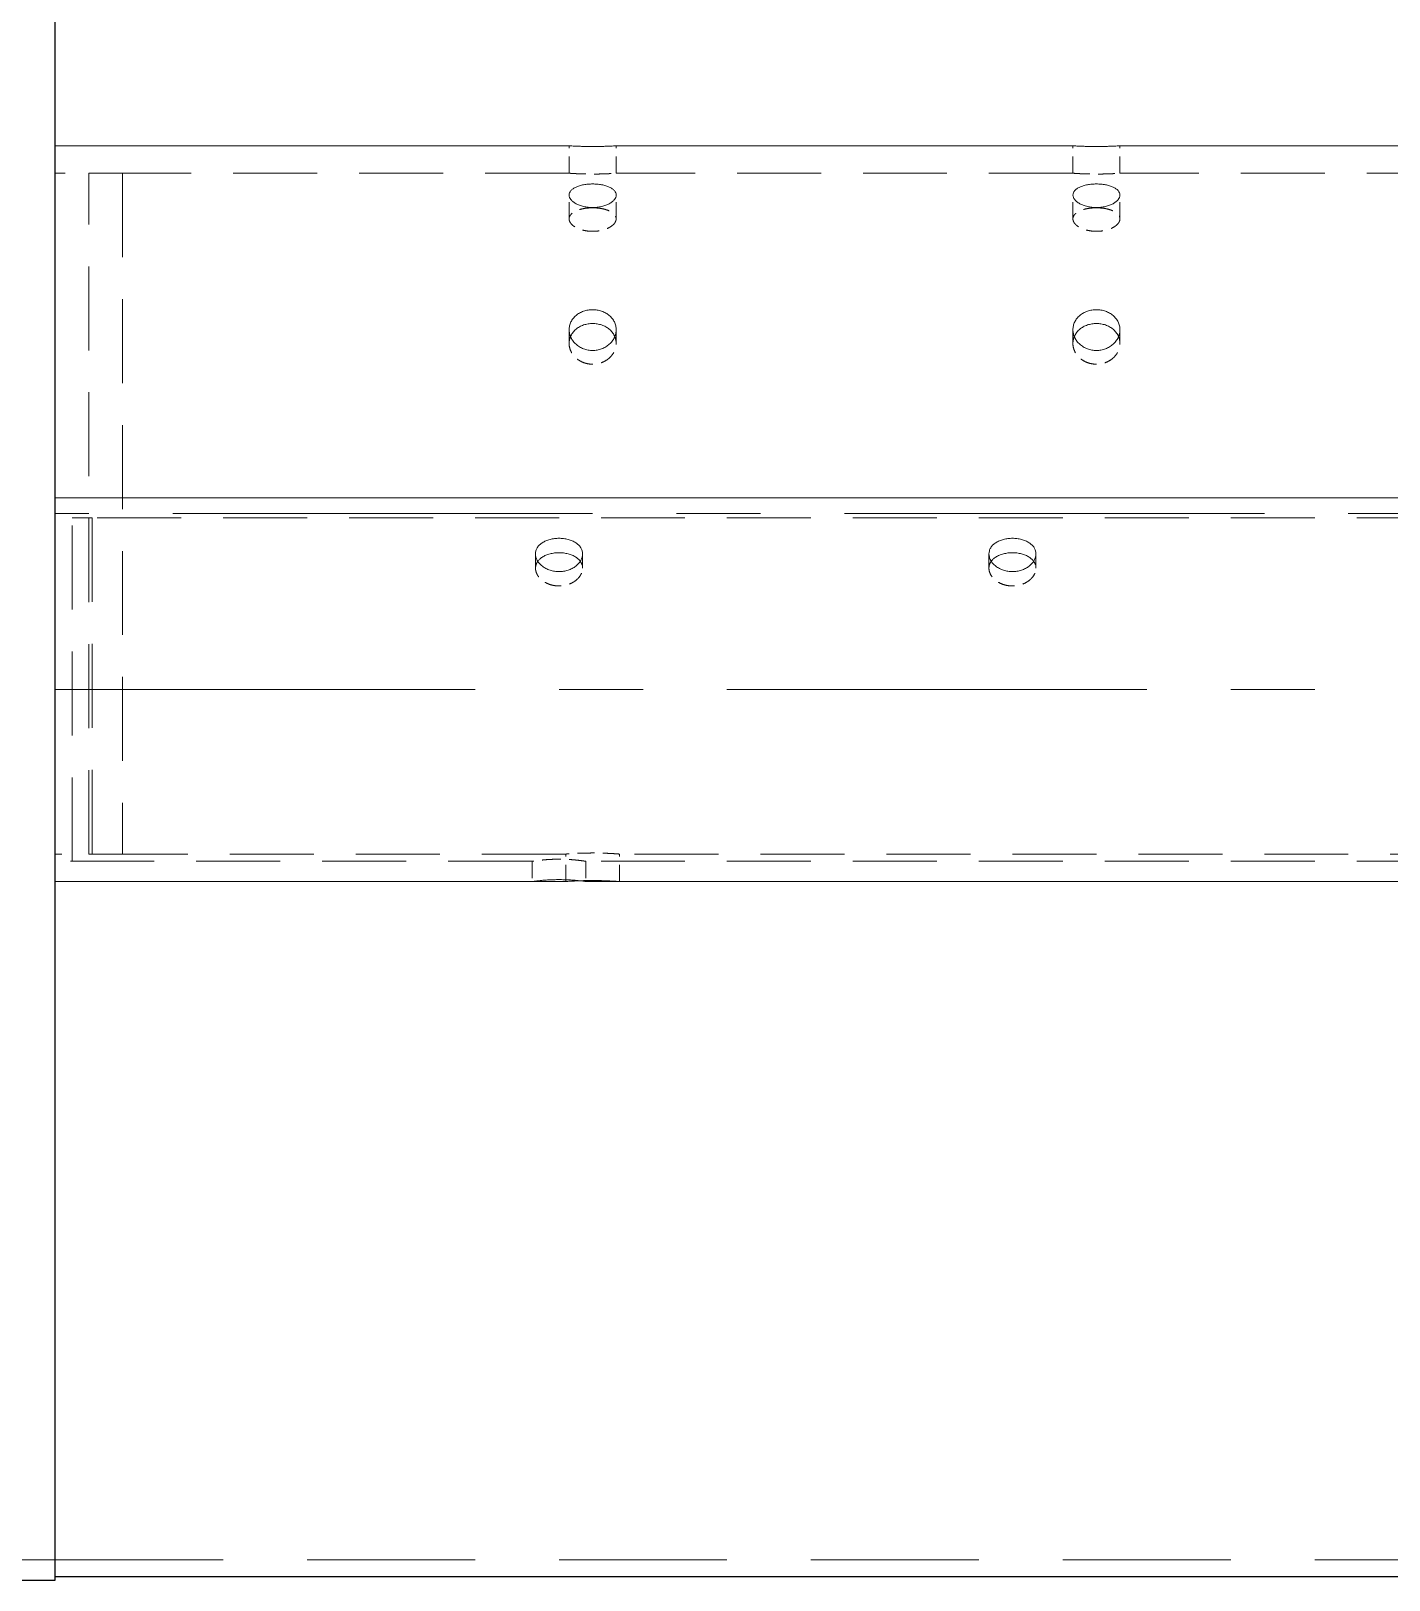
# Model space of a CAD drawing. Header units: millimetres. Extents: x -46397 to 283259, y -8690 to 23983.
# Drawn here: x 119274.4 to 119678.7, y 2977.6 to 3438.9 of the extents above; entities that cross this region are included whole.
import ezdxf

# ---------------------------------------------------------------- set-up
doc = ezdxf.new("R2010")
doc.units = ezdxf.units.MM
for name, pattern in [('CENTER', [2, 1.25, -0.25, 0.25, -0.25]), ('HIDDEN', [0.375, 0.25, -0.125]), ('HIDDENX2', [0.75, 0.5, -0.25])]:
    doc.linetypes.add(name, pattern=pattern)
for name, color, linetype, lineweight in [('CHUAN NET KHUAT', 4, 'HIDDEN', 0), ('DUONGCHINH', 7, 'Continuous', 25), ('DUONGTAM', 1, 'CENTER', 0), ('Standard', 7, 'Continuous', 0)]:
    doc.layers.add(name, color=color, linetype=linetype, lineweight=lineweight)
doc.layers.add('flashshoot', color=7, linetype='Continuous')

# ---------------------------------------------------------------- blocks, each defined once
blk = doc.blocks.new('A$C49aca623')
at = {"color": 2, "linetype": 'Continuous', "lineweight": 0, "ltscale": 10, "extrusion": (2.28848e-17, 1, 0)}
for p, q in [((-3000, -563.9), (-3000, -783)), ((-2847, -563.9), (-3000, -563.9)), ((-2697, -563.9), (-2833, -563.9)), ((-2547, -563.9), (-2683, -563.9)), ((-2848, -783), (-3000, -783)), ((1960, -783), (-2832, -783))]:
    blk.add_line(p, q, dxfattribs=at)
at = {"color": 1, "linetype": 'HIDDENX2', "lineweight": 0, "ltscale": 10, "extrusion": (2.28848e-17, 1, 0)}
for p, q in [((-2847, -572.08), (-2847, -563.9)), ((-2833, -572.08), (-2833, -563.9)), ((-2697, -572.08), (-2697, -563.9)), ((-2683, -572.08), (-2683, -563.9)), ((-2847, -585.66), (-2847, -578.58)), ((-2833, -585.66), (-2833, -578.58)), ((-2697, -585.66), (-2697, -578.58)), ((-2683, -585.66), (-2683, -578.58)), ((-2847, -622.77), (-2847, -618.68)), ((-2833, -622.77), (-2833, -618.68)), ((-2697, -622.77), (-2697, -618.68)), ((-2683, -622.77), (-2683, -618.68)), ((-2848, -783), (-2848, -774.82)), ((-2832, -783), (-2832, -774.82))]:
    blk.add_line(p, q, dxfattribs=at)
at = {"color": 1, "linetype": 'HIDDENX2', "lineweight": 0, "ltscale": 50, "extrusion": (2.28848e-17, 1, 0)}
for p, q in [((-2847, -572.08), (-3000, -572.08)), ((-2697, -572.08), (-2833, -572.08)), ((-2547, -572.08), (-2683, -572.08)), ((-2848, -774.82), (-3000, -774.82)), ((1960, -774.82), (-2832, -774.82))]:
    blk.add_line(p, q, dxfattribs=at)
at = {"color": 1, "linetype": 'HIDDENX2', "lineweight": 0, "ltscale": 50}
blk.add_lwpolyline([(-2990, -572.08), (-2980, -572.08), (-2980, -774.82), (-2990, -774.82)], close=True, dxfattribs=at)
at = {"color": 2, "linetype": 'Continuous', "lineweight": 0, "ltscale": 10}
for points, knots in [([(-2833, -563.9), (-2833, -563.9), (-2833.04, -563.9), (-2833.22, -563.91), (-2833.35, -563.92), (-2833.71, -563.94), (-2833.93, -563.96), (-2834.45, -563.98), (-2834.74, -564), (-2835.36, -564.03), (-2835.71, -564.04), (-2836.48, -564.07), (-2836.89, -564.08), (-2837.75, -564.1), (-2838.2, -564.11), (-2839.11, -564.12), (-2839.56, -564.12), (-2840.44, -564.12), (-2840.89, -564.12), (-2841.8, -564.11), (-2842.25, -564.1), (-2843.11, -564.08), (-2843.52, -564.07), (-2844.29, -564.04), (-2844.64, -564.03), (-2845.26, -564), (-2845.55, -563.98), (-2846.07, -563.96), (-2846.29, -563.94), (-2846.65, -563.92), (-2846.78, -563.91), (-2846.96, -563.9), (-2847, -563.9), (-2847, -563.9)], [10.550311, 10.550311, 10.550311, 10.550311, 11.869099, 11.869099, 13.187888, 13.187888, 14.506676, 14.506676, 15.825465, 15.825465, 17.144254, 17.144254, 18.463043, 18.463043, 19.781833, 19.781833, 21.100622, 21.100622, 22.419411, 22.419411, 23.7382, 23.7382, 25.05699, 25.05699, 26.375779, 26.375779, 27.694567, 27.694567, 29.013356, 29.013356, 30.332144, 30.332144, 31.650933, 31.650933, 31.650933, 31.650933]), ([(-2683, -563.9), (-2683, -563.9), (-2683.04, -563.9), (-2683.22, -563.91), (-2683.35, -563.92), (-2683.71, -563.94), (-2683.93, -563.96), (-2684.45, -563.98), (-2684.74, -564), (-2685.36, -564.03), (-2685.71, -564.04), (-2686.48, -564.07), (-2686.89, -564.08), (-2687.75, -564.1), (-2688.2, -564.11), (-2689.11, -564.12), (-2689.56, -564.12), (-2690.44, -564.12), (-2690.89, -564.12), (-2691.8, -564.11), (-2692.25, -564.1), (-2693.11, -564.08), (-2693.52, -564.07), (-2694.29, -564.04), (-2694.64, -564.03), (-2695.26, -564), (-2695.55, -563.98), (-2696.07, -563.96), (-2696.29, -563.94), (-2696.65, -563.92), (-2696.78, -563.91), (-2696.96, -563.9), (-2697, -563.9), (-2697, -563.9)], [10.550311, 10.550311, 10.550311, 10.550311, 11.869099, 11.869099, 13.187888, 13.187888, 14.506676, 14.506676, 15.825465, 15.825465, 17.144254, 17.144254, 18.463043, 18.463043, 19.781833, 19.781833, 21.100622, 21.100622, 22.419411, 22.419411, 23.7382, 23.7382, 25.05699, 25.05699, 26.375779, 26.375779, 27.694567, 27.694567, 29.013356, 29.013356, 30.332144, 30.332144, 31.650933, 31.650933, 31.650933, 31.650933]), ([(-2840, -575.27), (-2839.56, -575.27), (-2839.11, -575.29), (-2838.2, -575.37), (-2837.75, -575.43), (-2836.89, -575.59), (-2836.48, -575.69), (-2835.71, -575.92), (-2835.36, -576.06), (-2834.74, -576.34), (-2834.45, -576.51), (-2833.93, -576.86), (-2833.71, -577.06), (-2833.35, -577.47), (-2833.22, -577.69), (-2833.04, -578.13), (-2833, -578.36), (-2833, -578.8), (-2833.04, -579.03), (-2833.22, -579.49), (-2833.35, -579.72), (-2833.71, -580.17), (-2833.93, -580.39), (-2834.45, -580.79), (-2834.74, -580.98), (-2835.36, -581.32), (-2835.71, -581.47), (-2836.48, -581.76), (-2836.89, -581.88), (-2837.75, -582.07), (-2838.2, -582.15), (-2839.11, -582.25), (-2839.56, -582.27), (-2840.44, -582.27), (-2840.89, -582.25), (-2841.8, -582.15), (-2842.25, -582.07), (-2843.11, -581.88), (-2843.52, -581.76), (-2844.29, -581.47), (-2844.64, -581.32), (-2845.26, -580.98), (-2845.55, -580.79), (-2846.07, -580.39), (-2846.29, -580.17), (-2846.65, -579.72), (-2846.78, -579.49), (-2846.96, -579.03), (-2847, -578.8), (-2847, -578.36), (-2846.96, -578.13), (-2846.78, -577.69), (-2846.65, -577.47), (-2846.29, -577.06), (-2846.07, -576.86), (-2845.55, -576.51), (-2845.26, -576.34), (-2844.64, -576.06), (-2844.29, -575.92), (-2843.52, -575.69), (-2843.11, -575.59), (-2842.25, -575.43), (-2841.8, -575.37), (-2840.89, -575.29), (-2840.44, -575.27), (-2840, -575.27)], [0, 0, 0, 0, 1.318789, 1.318789, 2.637578, 2.637578, 3.956368, 3.956368, 5.275157, 5.275157, 6.593945, 6.593945, 7.912734, 7.912734, 9.231522, 9.231522, 10.550311, 10.550311, 11.869099, 11.869099, 13.187888, 13.187888, 14.506676, 14.506676, 15.825465, 15.825465, 17.144254, 17.144254, 18.463043, 18.463043, 19.781833, 19.781833, 21.100622, 21.100622, 22.419411, 22.419411, 23.7382, 23.7382, 25.05699, 25.05699, 26.375779, 26.375779, 27.694567, 27.694567, 29.013356, 29.013356, 30.332144, 30.332144, 31.650933, 31.650933, 32.969721, 32.969721, 34.28851, 34.28851, 35.607298, 35.607298, 36.926087, 36.926087, 38.244876, 38.244876, 39.563665, 39.563665, 40.882454, 40.882454, 42.201244, 42.201244, 42.201244, 42.201244]), ([(-2690, -575.27), (-2689.56, -575.27), (-2689.11, -575.29), (-2688.2, -575.37), (-2687.75, -575.43), (-2686.89, -575.59), (-2686.48, -575.69), (-2685.71, -575.92), (-2685.36, -576.06), (-2684.74, -576.34), (-2684.45, -576.51), (-2683.93, -576.86), (-2683.71, -577.06), (-2683.35, -577.47), (-2683.22, -577.69), (-2683.04, -578.13), (-2683, -578.36), (-2683, -578.8), (-2683.04, -579.03), (-2683.22, -579.49), (-2683.35, -579.72), (-2683.71, -580.17), (-2683.93, -580.39), (-2684.45, -580.79), (-2684.74, -580.98), (-2685.36, -581.32), (-2685.71, -581.47), (-2686.48, -581.76), (-2686.89, -581.88), (-2687.75, -582.07), (-2688.2, -582.15), (-2689.11, -582.25), (-2689.56, -582.27), (-2690.44, -582.27), (-2690.89, -582.25), (-2691.8, -582.15), (-2692.25, -582.07), (-2693.11, -581.88), (-2693.52, -581.76), (-2694.29, -581.47), (-2694.64, -581.32), (-2695.26, -580.98), (-2695.55, -580.79), (-2696.07, -580.39), (-2696.29, -580.17), (-2696.65, -579.72), (-2696.78, -579.49), (-2696.96, -579.03), (-2697, -578.8), (-2697, -578.36), (-2696.96, -578.13), (-2696.78, -577.69), (-2696.65, -577.47), (-2696.29, -577.06), (-2696.07, -576.86), (-2695.55, -576.51), (-2695.26, -576.34), (-2694.64, -576.06), (-2694.29, -575.92), (-2693.52, -575.69), (-2693.11, -575.59), (-2692.25, -575.43), (-2691.8, -575.37), (-2690.89, -575.29), (-2690.44, -575.27), (-2690, -575.27)], [0, 0, 0, 0, 1.318789, 1.318789, 2.637578, 2.637578, 3.956368, 3.956368, 5.275157, 5.275157, 6.593945, 6.593945, 7.912734, 7.912734, 9.231522, 9.231522, 10.550311, 10.550311, 11.869099, 11.869099, 13.187888, 13.187888, 14.506676, 14.506676, 15.825465, 15.825465, 17.144254, 17.144254, 18.463043, 18.463043, 19.781833, 19.781833, 21.100622, 21.100622, 22.419411, 22.419411, 23.7382, 23.7382, 25.05699, 25.05699, 26.375779, 26.375779, 27.694567, 27.694567, 29.013356, 29.013356, 30.332144, 30.332144, 31.650933, 31.650933, 32.969721, 32.969721, 34.28851, 34.28851, 35.607298, 35.607298, 36.926087, 36.926087, 38.244876, 38.244876, 39.563665, 39.563665, 40.882454, 40.882454, 42.201244, 42.201244, 42.201244, 42.201244]), ([(-2840, -612.72), (-2839.56, -612.72), (-2839.11, -612.76), (-2838.2, -612.91), (-2837.75, -613.02), (-2836.89, -613.32), (-2836.48, -613.51), (-2835.71, -613.94), (-2835.36, -614.18), (-2834.74, -614.71), (-2834.45, -615), (-2833.93, -615.65), (-2833.71, -616), (-2833.35, -616.74), (-2833.22, -617.12), (-2833.04, -617.9), (-2833, -618.29), (-2833, -619.06), (-2833.04, -619.45), (-2833.22, -620.24), (-2833.35, -620.63), (-2833.71, -621.39), (-2833.93, -621.75), (-2834.45, -622.43), (-2834.74, -622.74), (-2835.36, -623.29), (-2835.71, -623.55), (-2836.48, -624.01), (-2836.89, -624.21), (-2837.75, -624.53), (-2838.2, -624.65), (-2839.11, -624.81), (-2839.56, -624.85), (-2840.44, -624.85), (-2840.89, -624.81), (-2841.8, -624.65), (-2842.25, -624.53), (-2843.11, -624.21), (-2843.52, -624.01), (-2844.29, -623.55), (-2844.64, -623.29), (-2845.26, -622.74), (-2845.55, -622.43), (-2846.07, -621.75), (-2846.29, -621.39), (-2846.65, -620.63), (-2846.78, -620.24), (-2846.96, -619.45), (-2847, -619.06), (-2847, -618.29), (-2846.96, -617.9), (-2846.78, -617.12), (-2846.65, -616.74), (-2846.29, -616), (-2846.07, -615.65), (-2845.55, -615), (-2845.26, -614.71), (-2844.64, -614.18), (-2844.29, -613.94), (-2843.52, -613.51), (-2843.11, -613.32), (-2842.25, -613.02), (-2841.8, -612.91), (-2840.89, -612.76), (-2840.44, -612.72), (-2840, -612.72)], [0, 0, 0, 0, 1.318789, 1.318789, 2.637578, 2.637578, 3.956368, 3.956368, 5.275157, 5.275157, 6.593945, 6.593945, 7.912734, 7.912734, 9.231522, 9.231522, 10.550311, 10.550311, 11.869099, 11.869099, 13.187888, 13.187888, 14.506676, 14.506676, 15.825465, 15.825465, 17.144254, 17.144254, 18.463043, 18.463043, 19.781833, 19.781833, 21.100622, 21.100622, 22.419411, 22.419411, 23.7382, 23.7382, 25.05699, 25.05699, 26.375779, 26.375779, 27.694567, 27.694567, 29.013356, 29.013356, 30.332144, 30.332144, 31.650933, 31.650933, 32.969721, 32.969721, 34.28851, 34.28851, 35.607298, 35.607298, 36.926087, 36.926087, 38.244876, 38.244876, 39.563665, 39.563665, 40.882454, 40.882454, 42.201244, 42.201244, 42.201244, 42.201244]), ([(-2690, -612.72), (-2689.56, -612.72), (-2689.11, -612.76), (-2688.2, -612.91), (-2687.75, -613.02), (-2686.89, -613.32), (-2686.48, -613.51), (-2685.71, -613.94), (-2685.36, -614.18), (-2684.74, -614.71), (-2684.45, -615), (-2683.93, -615.65), (-2683.71, -616), (-2683.35, -616.74), (-2683.22, -617.12), (-2683.04, -617.9), (-2683, -618.29), (-2683, -619.06), (-2683.04, -619.45), (-2683.22, -620.24), (-2683.35, -620.63), (-2683.71, -621.39), (-2683.93, -621.75), (-2684.45, -622.43), (-2684.74, -622.74), (-2685.36, -623.29), (-2685.71, -623.55), (-2686.48, -624.01), (-2686.89, -624.21), (-2687.75, -624.53), (-2688.2, -624.65), (-2689.11, -624.81), (-2689.56, -624.85), (-2690.44, -624.85), (-2690.89, -624.81), (-2691.8, -624.65), (-2692.25, -624.53), (-2693.11, -624.21), (-2693.52, -624.01), (-2694.29, -623.55), (-2694.64, -623.29), (-2695.26, -622.74), (-2695.55, -622.43), (-2696.07, -621.75), (-2696.29, -621.39), (-2696.65, -620.63), (-2696.78, -620.24), (-2696.96, -619.45), (-2697, -619.06), (-2697, -618.29), (-2696.96, -617.9), (-2696.78, -617.12), (-2696.65, -616.74), (-2696.29, -616), (-2696.07, -615.65), (-2695.55, -615), (-2695.26, -614.71), (-2694.64, -614.18), (-2694.29, -613.94), (-2693.52, -613.51), (-2693.11, -613.32), (-2692.25, -613.02), (-2691.8, -612.91), (-2690.89, -612.76), (-2690.44, -612.72), (-2690, -612.72)], [0, 0, 0, 0, 1.318789, 1.318789, 2.637578, 2.637578, 3.956368, 3.956368, 5.275157, 5.275157, 6.593945, 6.593945, 7.912734, 7.912734, 9.231522, 9.231522, 10.550311, 10.550311, 11.869099, 11.869099, 13.187888, 13.187888, 14.506676, 14.506676, 15.825465, 15.825465, 17.144254, 17.144254, 18.463043, 18.463043, 19.781833, 19.781833, 21.100622, 21.100622, 22.419411, 22.419411, 23.7382, 23.7382, 25.05699, 25.05699, 26.375779, 26.375779, 27.694567, 27.694567, 29.013356, 29.013356, 30.332144, 30.332144, 31.650933, 31.650933, 32.969721, 32.969721, 34.28851, 34.28851, 35.607298, 35.607298, 36.926087, 36.926087, 38.244876, 38.244876, 39.563665, 39.563665, 40.882454, 40.882454, 42.201244, 42.201244, 42.201244, 42.201244]), ([(-2840, -616.82), (-2840.44, -616.82), (-2840.89, -616.86), (-2841.8, -617.01), (-2842.25, -617.12), (-2843.11, -617.42), (-2843.52, -617.6), (-2844.29, -618.03), (-2844.64, -618.28), (-2845.26, -618.8), (-2845.55, -619.1), (-2846.07, -619.74), (-2846.29, -620.09), (-2846.51, -620.55), (-2846.55, -620.64), (-2846.59, -620.73)], [0, 0, 0, 0, 1.318854, 1.318854, 2.637708, 2.637708, 3.956563, 3.956563, 5.275417, 5.275417, 6.59427, 6.59427, 7.913123, 7.913123, 8.233495, 8.233495, 8.233495, 8.233495]), ([(-2833.41, -620.73), (-2833.45, -620.64), (-2833.49, -620.55), (-2833.71, -620.09), (-2833.93, -619.74), (-2834.45, -619.1), (-2834.74, -618.8), (-2835.36, -618.28), (-2835.71, -618.03), (-2836.48, -617.6), (-2836.89, -617.42), (-2837.75, -617.12), (-2838.2, -617.01), (-2839.11, -616.86), (-2839.56, -616.82), (-2840, -616.82)], [33.969824, 33.969824, 33.969824, 33.969824, 34.290196, 34.290196, 35.609049, 35.609049, 36.927902, 36.927902, 38.246757, 38.246757, 39.565611, 39.565611, 40.884465, 40.884465, 42.203319, 42.203319, 42.203319, 42.203319]), ([(-2690, -616.82), (-2690.44, -616.82), (-2690.89, -616.86), (-2691.8, -617.01), (-2692.25, -617.12), (-2693.11, -617.42), (-2693.52, -617.6), (-2694.29, -618.03), (-2694.64, -618.28), (-2695.26, -618.8), (-2695.55, -619.1), (-2696.07, -619.74), (-2696.29, -620.09), (-2696.51, -620.55), (-2696.55, -620.64), (-2696.59, -620.73)], [0, 0, 0, 0, 1.318854, 1.318854, 2.637708, 2.637708, 3.956563, 3.956563, 5.275417, 5.275417, 6.59427, 6.59427, 7.913123, 7.913123, 8.233495, 8.233495, 8.233495, 8.233495]), ([(-2683.41, -620.73), (-2683.45, -620.64), (-2683.49, -620.55), (-2683.71, -620.09), (-2683.93, -619.74), (-2684.45, -619.1), (-2684.74, -618.8), (-2685.36, -618.28), (-2685.71, -618.03), (-2686.48, -617.6), (-2686.89, -617.42), (-2687.75, -617.12), (-2688.2, -617.01), (-2689.11, -616.86), (-2689.56, -616.82), (-2690, -616.82)], [33.969824, 33.969824, 33.969824, 33.969824, 34.290196, 34.290196, 35.609049, 35.609049, 36.927902, 36.927902, 38.246757, 38.246757, 39.565611, 39.565611, 40.884465, 40.884465, 42.203319, 42.203319, 42.203319, 42.203319]), ([(-2848, -783), (-2848, -783), (-2847.95, -783), (-2847.75, -782.98), (-2847.59, -782.97), (-2847.19, -782.94), (-2846.93, -782.93), (-2846.35, -782.89), (-2846.01, -782.87), (-2845.3, -782.84), (-2844.9, -782.82), (-2844.03, -782.78), (-2843.55, -782.76), (-2842.57, -782.74), (-2842.06, -782.73), (-2841.02, -782.71), (-2840.5, -782.71), (-2839.5, -782.71), (-2838.98, -782.71), (-2837.94, -782.73), (-2837.43, -782.74), (-2836.45, -782.76), (-2835.97, -782.78), (-2835.1, -782.82), (-2834.7, -782.84), (-2833.99, -782.87), (-2833.65, -782.89), (-2833.07, -782.93), (-2832.81, -782.94), (-2832.41, -782.97), (-2832.25, -782.98), (-2832.05, -783), (-2832, -783), (-2832, -783)], [12.05858, 12.05858, 12.05858, 12.05858, 13.565901, 13.565901, 15.073223, 15.073223, 16.580545, 16.580545, 18.087867, 18.087867, 19.59519, 19.59519, 21.102513, 21.102513, 22.609836, 22.609836, 24.117159, 24.117159, 25.624483, 25.624483, 27.131806, 27.131806, 28.639129, 28.639129, 30.146452, 30.146452, 31.653774, 31.653774, 33.161096, 33.161096, 34.668417, 34.668417, 36.175739, 36.175739, 36.175739, 36.175739])]:
    blk.add_open_spline(points, degree=3, knots=knots, dxfattribs=at)
at = {"color": 1, "linetype": 'HIDDENX2', "lineweight": 0, "ltscale": 10}
for points, knots in [([(-2847, -572.08), (-2847, -572.08), (-2846.96, -572.08), (-2846.78, -572.09), (-2846.65, -572.1), (-2846.29, -572.13), (-2846.07, -572.14), (-2845.55, -572.17), (-2845.26, -572.19), (-2844.64, -572.22), (-2844.29, -572.23), (-2843.52, -572.26), (-2843.11, -572.28), (-2842.25, -572.3), (-2841.8, -572.31), (-2840.89, -572.32), (-2840.44, -572.32), (-2839.56, -572.32), (-2839.11, -572.32), (-2838.2, -572.31), (-2837.75, -572.3), (-2836.89, -572.28), (-2836.48, -572.26), (-2835.71, -572.23), (-2835.36, -572.22), (-2834.74, -572.19), (-2834.45, -572.17), (-2833.93, -572.14), (-2833.71, -572.13), (-2833.35, -572.1), (-2833.22, -572.09), (-2833.04, -572.08), (-2833, -572.08), (-2833, -572.08)], [10.55083, 10.55083, 10.55083, 10.55083, 11.869683, 11.869683, 13.188536, 13.188536, 14.507389, 14.507389, 15.826243, 15.826243, 17.145097, 17.145097, 18.463951, 18.463951, 19.782805, 19.782805, 21.10166, 21.10166, 22.420514, 22.420514, 23.739368, 23.739368, 25.058222, 25.058222, 26.377077, 26.377077, 27.69593, 27.69593, 29.014783, 29.014783, 30.333636, 30.333636, 31.652489, 31.652489, 31.652489, 31.652489]), ([(-2697, -572.08), (-2697, -572.08), (-2696.96, -572.08), (-2696.78, -572.09), (-2696.65, -572.1), (-2696.29, -572.13), (-2696.07, -572.14), (-2695.55, -572.17), (-2695.26, -572.19), (-2694.64, -572.22), (-2694.29, -572.23), (-2693.52, -572.26), (-2693.11, -572.28), (-2692.25, -572.3), (-2691.8, -572.31), (-2690.89, -572.32), (-2690.44, -572.32), (-2689.56, -572.32), (-2689.11, -572.32), (-2688.2, -572.31), (-2687.75, -572.3), (-2686.89, -572.28), (-2686.48, -572.26), (-2685.71, -572.23), (-2685.36, -572.22), (-2684.74, -572.19), (-2684.45, -572.17), (-2683.93, -572.14), (-2683.71, -572.13), (-2683.35, -572.1), (-2683.22, -572.09), (-2683.04, -572.08), (-2683, -572.08), (-2683, -572.08)], [10.55083, 10.55083, 10.55083, 10.55083, 11.869683, 11.869683, 13.188536, 13.188536, 14.507389, 14.507389, 15.826243, 15.826243, 17.145097, 17.145097, 18.463951, 18.463951, 19.782805, 19.782805, 21.10166, 21.10166, 22.420514, 22.420514, 23.739368, 23.739368, 25.058222, 25.058222, 26.377077, 26.377077, 27.69593, 27.69593, 29.014783, 29.014783, 30.333636, 30.333636, 31.652489, 31.652489, 31.652489, 31.652489]), ([(-2840, -582.37), (-2840.44, -582.37), (-2840.89, -582.39), (-2841.8, -582.47), (-2842.25, -582.53), (-2843.11, -582.69), (-2843.52, -582.79), (-2844.29, -583.02), (-2844.64, -583.15), (-2845.26, -583.43), (-2845.55, -583.59), (-2846.07, -583.95), (-2846.29, -584.15), (-2846.65, -584.56), (-2846.78, -584.77), (-2846.96, -585.22), (-2847, -585.44), (-2847, -585.88), (-2846.96, -586.11), (-2846.78, -586.57), (-2846.65, -586.81), (-2846.29, -587.26), (-2846.07, -587.48), (-2845.55, -587.88), (-2845.26, -588.07), (-2844.64, -588.41), (-2844.29, -588.57), (-2843.52, -588.85), (-2843.11, -588.97), (-2842.25, -589.17), (-2841.8, -589.25), (-2840.89, -589.35), (-2840.44, -589.37), (-2839.56, -589.37), (-2839.11, -589.35), (-2838.2, -589.25), (-2837.75, -589.17), (-2836.89, -588.97), (-2836.48, -588.85), (-2835.71, -588.57), (-2835.36, -588.41), (-2834.74, -588.07), (-2834.45, -587.88), (-2833.93, -587.48), (-2833.71, -587.26), (-2833.35, -586.81), (-2833.22, -586.57), (-2833.04, -586.11), (-2833, -585.88), (-2833, -585.44), (-2833.04, -585.22), (-2833.22, -584.77), (-2833.35, -584.56), (-2833.71, -584.15), (-2833.93, -583.95), (-2834.45, -583.59), (-2834.74, -583.43), (-2835.36, -583.15), (-2835.71, -583.02), (-2836.48, -582.79), (-2836.89, -582.69), (-2837.75, -582.53), (-2838.2, -582.47), (-2839.11, -582.39), (-2839.56, -582.37), (-2840, -582.37)], [0, 0, 0, 0, 1.318854, 1.318854, 2.637708, 2.637708, 3.956563, 3.956563, 5.275417, 5.275417, 6.59427, 6.59427, 7.913123, 7.913123, 9.231977, 9.231977, 10.55083, 10.55083, 11.869683, 11.869683, 13.188536, 13.188536, 14.507389, 14.507389, 15.826243, 15.826243, 17.145097, 17.145097, 18.463951, 18.463951, 19.782805, 19.782805, 21.10166, 21.10166, 22.420514, 22.420514, 23.739368, 23.739368, 25.058222, 25.058222, 26.377077, 26.377077, 27.69593, 27.69593, 29.014783, 29.014783, 30.333636, 30.333636, 31.652489, 31.652489, 32.971343, 32.971343, 34.290196, 34.290196, 35.609049, 35.609049, 36.927902, 36.927902, 38.246757, 38.246757, 39.565611, 39.565611, 40.884465, 40.884465, 42.203319, 42.203319, 42.203319, 42.203319]), ([(-2690, -582.37), (-2690.44, -582.37), (-2690.89, -582.39), (-2691.8, -582.47), (-2692.25, -582.53), (-2693.11, -582.69), (-2693.52, -582.79), (-2694.29, -583.02), (-2694.64, -583.15), (-2695.26, -583.43), (-2695.55, -583.59), (-2696.07, -583.95), (-2696.29, -584.15), (-2696.65, -584.56), (-2696.78, -584.77), (-2696.96, -585.22), (-2697, -585.44), (-2697, -585.88), (-2696.96, -586.11), (-2696.78, -586.57), (-2696.65, -586.81), (-2696.29, -587.26), (-2696.07, -587.48), (-2695.55, -587.88), (-2695.26, -588.07), (-2694.64, -588.41), (-2694.29, -588.57), (-2693.52, -588.85), (-2693.11, -588.97), (-2692.25, -589.17), (-2691.8, -589.25), (-2690.89, -589.35), (-2690.44, -589.37), (-2689.56, -589.37), (-2689.11, -589.35), (-2688.2, -589.25), (-2687.75, -589.17), (-2686.89, -588.97), (-2686.48, -588.85), (-2685.71, -588.57), (-2685.36, -588.41), (-2684.74, -588.07), (-2684.45, -587.88), (-2683.93, -587.48), (-2683.71, -587.26), (-2683.35, -586.81), (-2683.22, -586.57), (-2683.04, -586.11), (-2683, -585.88), (-2683, -585.44), (-2683.04, -585.22), (-2683.22, -584.77), (-2683.35, -584.56), (-2683.71, -584.15), (-2683.93, -583.95), (-2684.45, -583.59), (-2684.74, -583.43), (-2685.36, -583.15), (-2685.71, -583.02), (-2686.48, -582.79), (-2686.89, -582.69), (-2687.75, -582.53), (-2688.2, -582.47), (-2689.11, -582.39), (-2689.56, -582.37), (-2690, -582.37)], [0, 0, 0, 0, 1.318854, 1.318854, 2.637708, 2.637708, 3.956563, 3.956563, 5.275417, 5.275417, 6.59427, 6.59427, 7.913123, 7.913123, 9.231977, 9.231977, 10.55083, 10.55083, 11.869683, 11.869683, 13.188536, 13.188536, 14.507389, 14.507389, 15.826243, 15.826243, 17.145097, 17.145097, 18.463951, 18.463951, 19.782805, 19.782805, 21.10166, 21.10166, 22.420514, 22.420514, 23.739368, 23.739368, 25.058222, 25.058222, 26.377077, 26.377077, 27.69593, 27.69593, 29.014783, 29.014783, 30.333636, 30.333636, 31.652489, 31.652489, 32.971343, 32.971343, 34.290196, 34.290196, 35.609049, 35.609049, 36.927902, 36.927902, 38.246757, 38.246757, 39.565611, 39.565611, 40.884465, 40.884465, 42.203319, 42.203319, 42.203319, 42.203319]), ([(-2846.59, -620.73), (-2846.71, -621.02), (-2846.8, -621.31), (-2846.96, -621.99), (-2847, -622.38), (-2847, -623.15), (-2846.96, -623.54), (-2846.78, -624.33), (-2846.65, -624.72), (-2846.29, -625.48), (-2846.07, -625.85), (-2845.55, -626.52), (-2845.26, -626.84), (-2844.64, -627.39), (-2844.29, -627.65), (-2843.52, -628.11), (-2843.11, -628.31), (-2842.25, -628.63), (-2841.8, -628.75), (-2840.89, -628.91), (-2840.44, -628.95), (-2839.56, -628.95), (-2839.11, -628.91), (-2838.2, -628.75), (-2837.75, -628.63), (-2836.89, -628.31), (-2836.48, -628.11), (-2835.71, -627.65), (-2835.36, -627.39), (-2834.74, -626.84), (-2834.45, -626.52), (-2833.93, -625.85), (-2833.71, -625.48), (-2833.35, -624.72), (-2833.22, -624.33), (-2833.04, -623.54), (-2833, -623.15), (-2833, -622.38), (-2833.04, -621.99), (-2833.2, -621.31), (-2833.29, -621.02), (-2833.41, -620.73)], [8.233495, 8.233495, 8.233495, 8.233495, 9.231977, 9.231977, 10.55083, 10.55083, 11.869683, 11.869683, 13.188536, 13.188536, 14.507389, 14.507389, 15.826243, 15.826243, 17.145097, 17.145097, 18.463951, 18.463951, 19.782805, 19.782805, 21.10166, 21.10166, 22.420514, 22.420514, 23.739368, 23.739368, 25.058222, 25.058222, 26.377077, 26.377077, 27.69593, 27.69593, 29.014783, 29.014783, 30.333636, 30.333636, 31.652489, 31.652489, 32.971343, 32.971343, 33.969824, 33.969824, 33.969824, 33.969824]), ([(-2696.59, -620.73), (-2696.71, -621.02), (-2696.8, -621.31), (-2696.96, -621.99), (-2697, -622.38), (-2697, -623.15), (-2696.96, -623.54), (-2696.78, -624.33), (-2696.65, -624.72), (-2696.29, -625.48), (-2696.07, -625.85), (-2695.55, -626.52), (-2695.26, -626.84), (-2694.64, -627.39), (-2694.29, -627.65), (-2693.52, -628.11), (-2693.11, -628.31), (-2692.25, -628.63), (-2691.8, -628.75), (-2690.89, -628.91), (-2690.44, -628.95), (-2689.56, -628.95), (-2689.11, -628.91), (-2688.2, -628.75), (-2687.75, -628.63), (-2686.89, -628.31), (-2686.48, -628.11), (-2685.71, -627.65), (-2685.36, -627.39), (-2684.74, -626.84), (-2684.45, -626.52), (-2683.93, -625.85), (-2683.71, -625.48), (-2683.35, -624.72), (-2683.22, -624.33), (-2683.04, -623.54), (-2683, -623.15), (-2683, -622.38), (-2683.04, -621.99), (-2683.2, -621.31), (-2683.29, -621.02), (-2683.41, -620.73)], [8.233495, 8.233495, 8.233495, 8.233495, 9.231977, 9.231977, 10.55083, 10.55083, 11.869683, 11.869683, 13.188536, 13.188536, 14.507389, 14.507389, 15.826243, 15.826243, 17.145097, 17.145097, 18.463951, 18.463951, 19.782805, 19.782805, 21.10166, 21.10166, 22.420514, 22.420514, 23.739368, 23.739368, 25.058222, 25.058222, 26.377077, 26.377077, 27.69593, 27.69593, 29.014783, 29.014783, 30.333636, 30.333636, 31.652489, 31.652489, 32.971343, 32.971343, 33.969824, 33.969824, 33.969824, 33.969824]), ([(-2832, -774.82), (-2832, -774.82), (-2832.05, -774.82), (-2832.25, -774.8), (-2832.41, -774.79), (-2832.81, -774.76), (-2833.07, -774.74), (-2833.65, -774.7), (-2833.99, -774.68), (-2834.7, -774.64), (-2835.1, -774.62), (-2835.97, -774.58), (-2836.45, -774.57), (-2837.43, -774.54), (-2837.94, -774.52), (-2838.98, -774.51), (-2839.5, -774.5), (-2840.5, -774.5), (-2841.02, -774.51), (-2842.06, -774.52), (-2842.57, -774.54), (-2843.55, -774.57), (-2844.03, -774.58), (-2844.9, -774.62), (-2845.3, -774.64), (-2846.01, -774.68), (-2846.35, -774.7), (-2846.93, -774.74), (-2847.19, -774.76), (-2847.59, -774.79), (-2847.75, -774.8), (-2847.95, -774.82), (-2848, -774.82), (-2848, -774.82)], [12.059355, 12.059355, 12.059355, 12.059355, 13.566774, 13.566774, 15.074192, 15.074192, 16.581611, 16.581611, 18.089029, 18.089029, 19.596449, 19.596449, 21.10387, 21.10387, 22.61129, 22.61129, 24.118711, 24.118711, 25.626131, 25.626131, 27.133551, 27.133551, 28.640972, 28.640972, 30.148392, 30.148392, 31.655811, 31.655811, 33.163229, 33.163229, 34.670647, 34.670647, 36.178066, 36.178066, 36.178066, 36.178066])]:
    blk.add_open_spline(points, degree=3, knots=knots, dxfattribs=at)
at = {"layer": 'DUONGTAM', "ltscale": 100, "extrusion": (2.28848e-17, 1, 0)}
blk.add_line((1960, -673.45), (-3000, -673.45), dxfattribs=at)
blk = doc.blocks.new('A$C46e65358')
at = {"color": 150, "linetype": 'Continuous', "lineweight": 0, "ltscale": 10, "extrusion": (2.28848e-17, 1, 0)}
for p, q in [((-3000, -725.85), (-3000, -668.7)), ((1125, -668.7), (-3000, -668.7)), ((-3000, -783), (-3000, -725.85)), ((-2858, -783), (-3000, -783)), ((1125, -783), (-2842, -783))]:
    blk.add_line(p, q, dxfattribs=at)
at = {"color": 1, "linetype": 'HIDDENX2', "lineweight": 0, "ltscale": 50, "extrusion": (2.28848e-17, 1, 0)}
for p, q in [((1125, -674.72), (-3000, -674.72)), ((-2858, -776.98), (-3000, -776.98)), ((1125, -776.98), (-2842, -776.98))]:
    blk.add_line(p, q, dxfattribs=at)
at = {"color": 1, "linetype": 'HIDDENX2', "lineweight": 0, "ltscale": 10, "extrusion": (2.28848e-17, 1, 0)}
for p, q in [((-2857, -689.7), (-2857, -685.44)), ((-2843, -689.7), (-2843, -685.44)), ((-2722, -689.7), (-2722, -685.44)), ((-2708, -689.7), (-2708, -685.44)), ((-2858, -776.98), (-2858, -783)), ((-2842, -776.98), (-2842, -783))]:
    blk.add_line(p, q, dxfattribs=at)
at = {"color": 1, "linetype": 'HIDDENX2', "lineweight": 0, "ltscale": 50}
blk.add_lwpolyline([(-2995, -674.72), (-2989, -674.72), (-2989, -776.98), (-2995, -776.98)], close=True, dxfattribs=at)
at = {"color": 150, "linetype": 'Continuous', "lineweight": 0, "ltscale": 10}
for points, knots in [([(-2850, -680.79), (-2849.56, -680.79), (-2849.11, -680.82), (-2848.2, -680.93), (-2847.75, -681.01), (-2846.89, -681.24), (-2846.48, -681.38), (-2845.71, -681.7), (-2845.36, -681.89), (-2844.74, -682.29), (-2844.45, -682.52), (-2843.93, -683.02), (-2843.71, -683.3), (-2843.35, -683.88), (-2843.22, -684.19), (-2843.04, -684.81), (-2843, -685.13), (-2843, -685.75), (-2843.04, -686.08), (-2843.22, -686.73), (-2843.35, -687.06), (-2843.71, -687.7), (-2843.93, -688.01), (-2844.45, -688.58), (-2844.74, -688.85), (-2845.36, -689.33), (-2845.71, -689.56), (-2846.48, -689.96), (-2846.89, -690.13), (-2847.75, -690.41), (-2848.2, -690.52), (-2849.11, -690.66), (-2849.56, -690.69), (-2850.44, -690.69), (-2850.89, -690.66), (-2851.8, -690.52), (-2852.25, -690.41), (-2853.11, -690.13), (-2853.52, -689.96), (-2854.29, -689.56), (-2854.64, -689.33), (-2855.26, -688.85), (-2855.55, -688.58), (-2856.07, -688.01), (-2856.29, -687.7), (-2856.65, -687.06), (-2856.78, -686.73), (-2856.96, -686.08), (-2857, -685.75), (-2857, -685.13), (-2856.96, -684.81), (-2856.78, -684.19), (-2856.65, -683.88), (-2856.29, -683.3), (-2856.07, -683.02), (-2855.55, -682.52), (-2855.26, -682.29), (-2854.64, -681.89), (-2854.29, -681.7), (-2853.52, -681.38), (-2853.11, -681.24), (-2852.25, -681.01), (-2851.8, -680.93), (-2850.89, -680.82), (-2850.44, -680.79), (-2850, -680.79)], [0, 0, 0, 0, 1.319832, 1.319832, 2.639664, 2.639664, 3.959497, 3.959497, 5.279329, 5.279329, 6.599151, 6.599151, 7.918973, 7.918973, 9.238795, 9.238795, 10.558617, 10.558617, 11.878439, 11.878439, 13.198261, 13.198261, 14.518084, 14.518084, 15.837906, 15.837906, 17.157738, 17.157738, 18.47757, 18.47757, 19.797402, 19.797402, 21.117235, 21.117235, 22.437067, 22.437067, 23.756899, 23.756899, 25.076731, 25.076731, 26.396564, 26.396564, 27.716386, 27.716386, 29.036208, 29.036208, 30.35603, 30.35603, 31.675852, 31.675852, 32.995674, 32.995674, 34.315496, 34.315496, 35.635318, 35.635318, 36.95514, 36.95514, 38.274973, 38.274973, 39.594805, 39.594805, 40.914637, 40.914637, 42.234469, 42.234469, 42.234469, 42.234469]), ([(-2715, -680.79), (-2714.56, -680.79), (-2714.11, -680.82), (-2713.2, -680.93), (-2712.75, -681.01), (-2711.89, -681.24), (-2711.48, -681.38), (-2710.71, -681.7), (-2710.36, -681.89), (-2709.74, -682.29), (-2709.45, -682.52), (-2708.93, -683.02), (-2708.71, -683.3), (-2708.35, -683.88), (-2708.22, -684.19), (-2708.04, -684.81), (-2708, -685.13), (-2708, -685.75), (-2708.04, -686.08), (-2708.22, -686.73), (-2708.35, -687.06), (-2708.71, -687.7), (-2708.93, -688.01), (-2709.45, -688.58), (-2709.74, -688.85), (-2710.36, -689.33), (-2710.71, -689.56), (-2711.48, -689.96), (-2711.89, -690.13), (-2712.75, -690.41), (-2713.2, -690.52), (-2714.11, -690.66), (-2714.56, -690.69), (-2715.44, -690.69), (-2715.89, -690.66), (-2716.8, -690.52), (-2717.25, -690.41), (-2718.11, -690.13), (-2718.52, -689.96), (-2719.29, -689.56), (-2719.64, -689.33), (-2720.26, -688.85), (-2720.55, -688.58), (-2721.07, -688.01), (-2721.29, -687.7), (-2721.65, -687.06), (-2721.78, -686.73), (-2721.96, -686.08), (-2722, -685.75), (-2722, -685.13), (-2721.96, -684.81), (-2721.78, -684.19), (-2721.65, -683.88), (-2721.29, -683.3), (-2721.07, -683.02), (-2720.55, -682.52), (-2720.26, -682.29), (-2719.64, -681.89), (-2719.29, -681.7), (-2718.52, -681.38), (-2718.11, -681.24), (-2717.25, -681.01), (-2716.8, -680.93), (-2715.89, -680.82), (-2715.44, -680.79), (-2715, -680.79)], [0, 0, 0, 0, 1.319832, 1.319832, 2.639664, 2.639664, 3.959497, 3.959497, 5.279329, 5.279329, 6.599151, 6.599151, 7.918973, 7.918973, 9.238795, 9.238795, 10.558617, 10.558617, 11.878439, 11.878439, 13.198261, 13.198261, 14.518084, 14.518084, 15.837906, 15.837906, 17.157738, 17.157738, 18.47757, 18.47757, 19.797402, 19.797402, 21.117235, 21.117235, 22.437067, 22.437067, 23.756899, 23.756899, 25.076731, 25.076731, 26.396564, 26.396564, 27.716386, 27.716386, 29.036208, 29.036208, 30.35603, 30.35603, 31.675852, 31.675852, 32.995674, 32.995674, 34.315496, 34.315496, 35.635318, 35.635318, 36.95514, 36.95514, 38.274973, 38.274973, 39.594805, 39.594805, 40.914637, 40.914637, 42.234469, 42.234469, 42.234469, 42.234469]), ([(-2850, -685.09), (-2850.44, -685.09), (-2850.89, -685.11), (-2851.8, -685.22), (-2852.25, -685.3), (-2853.11, -685.52), (-2853.52, -685.66), (-2854.29, -685.98), (-2854.64, -686.17), (-2855.26, -686.56), (-2855.55, -686.79), (-2856, -687.22), (-2856.17, -687.42), (-2856.32, -687.63)], [0, 0, 0, 0, 1.320193, 1.320193, 2.640387, 2.640387, 3.96058, 3.96058, 5.280773, 5.280773, 6.600951, 6.600951, 7.575934, 7.575934, 7.575934, 7.575934]), ([(-2843.68, -687.63), (-2843.83, -687.42), (-2844, -687.22), (-2844.45, -686.79), (-2844.74, -686.56), (-2845.36, -686.17), (-2845.71, -685.98), (-2846.48, -685.66), (-2846.89, -685.52), (-2847.75, -685.3), (-2848.2, -685.22), (-2849.11, -685.11), (-2849.56, -685.09), (-2850, -685.09)], [34.669998, 34.669998, 34.669998, 34.669998, 35.644982, 35.644982, 36.965159, 36.965159, 38.285352, 38.285352, 39.605546, 39.605546, 40.925739, 40.925739, 42.245932, 42.245932, 42.245932, 42.245932]), ([(-2715, -685.09), (-2715.44, -685.09), (-2715.89, -685.11), (-2716.8, -685.22), (-2717.25, -685.3), (-2718.11, -685.52), (-2718.52, -685.66), (-2719.29, -685.98), (-2719.64, -686.17), (-2720.26, -686.56), (-2720.55, -686.79), (-2721, -687.22), (-2721.17, -687.42), (-2721.32, -687.63)], [0, 0, 0, 0, 1.320193, 1.320193, 2.640387, 2.640387, 3.96058, 3.96058, 5.280773, 5.280773, 6.600951, 6.600951, 7.575934, 7.575934, 7.575934, 7.575934]), ([(-2708.68, -687.63), (-2708.83, -687.42), (-2709, -687.22), (-2709.45, -686.79), (-2709.74, -686.56), (-2710.36, -686.17), (-2710.71, -685.98), (-2711.48, -685.66), (-2711.89, -685.52), (-2712.75, -685.3), (-2713.2, -685.22), (-2714.11, -685.11), (-2714.56, -685.09), (-2715, -685.09)], [34.669998, 34.669998, 34.669998, 34.669998, 35.644982, 35.644982, 36.965159, 36.965159, 38.285352, 38.285352, 39.605546, 39.605546, 40.925739, 40.925739, 42.245932, 42.245932, 42.245932, 42.245932]), ([(-2858, -783), (-2858, -783), (-2857.95, -782.99), (-2857.75, -782.97), (-2857.59, -782.94), (-2857.19, -782.89), (-2856.93, -782.86), (-2856.34, -782.79), (-2856.01, -782.75), (-2855.3, -782.68), (-2854.9, -782.65), (-2854.03, -782.58), (-2853.56, -782.55), (-2852.57, -782.49), (-2852.06, -782.47), (-2851.02, -782.44), (-2850.5, -782.44), (-2850, -782.44)], [36.213042, 36.213042, 36.213042, 36.213042, 37.721909, 37.721909, 39.230776, 39.230776, 40.739643, 40.739643, 42.248509, 42.248509, 43.757396, 43.757396, 45.266283, 45.266283, 46.77517, 46.77517, 48.284056, 48.284056, 48.284056, 48.284056]), ([(-2850, -782.44), (-2849.5, -782.44), (-2848.98, -782.44), (-2847.94, -782.47), (-2847.43, -782.49), (-2846.44, -782.55), (-2845.97, -782.58), (-2845.1, -782.65), (-2844.7, -782.68), (-2843.99, -782.75), (-2843.66, -782.79), (-2843.07, -782.86), (-2842.81, -782.89), (-2842.41, -782.94), (-2842.25, -782.97), (-2842.05, -782.99), (-2842, -783), (-2842, -783)], [0, 0, 0, 0, 1.508887, 1.508887, 3.017773, 3.017773, 4.52666, 4.52666, 6.035547, 6.035547, 7.544414, 7.544414, 9.05328, 9.05328, 10.562147, 10.562147, 12.071014, 12.071014, 12.071014, 12.071014])]:
    blk.add_open_spline(points, degree=3, knots=knots, dxfattribs=at)
at = {"color": 1, "linetype": 'HIDDENX2', "lineweight": 0, "ltscale": 10}
for points, knots in [([(-2856.32, -687.63), (-2856.37, -687.7), (-2856.42, -687.77), (-2856.65, -688.14), (-2856.78, -688.44), (-2856.96, -689.07), (-2857, -689.38), (-2857, -690.01), (-2856.96, -690.33), (-2856.78, -690.99), (-2856.65, -691.32), (-2856.29, -691.96), (-2856.07, -692.27), (-2855.55, -692.85), (-2855.26, -693.12), (-2854.64, -693.61), (-2854.29, -693.83), (-2853.52, -694.24), (-2853.11, -694.42), (-2852.25, -694.7), (-2851.8, -694.81), (-2850.89, -694.95), (-2850.44, -694.99), (-2849.56, -694.99), (-2849.11, -694.95), (-2848.2, -694.81), (-2847.75, -694.7), (-2846.89, -694.42), (-2846.48, -694.24), (-2845.71, -693.83), (-2845.36, -693.61), (-2844.74, -693.12), (-2844.45, -692.85), (-2843.93, -692.27), (-2843.71, -691.96), (-2843.35, -691.32), (-2843.22, -690.99), (-2843.04, -690.33), (-2843, -690.01), (-2843, -689.38), (-2843.04, -689.07), (-2843.22, -688.44), (-2843.35, -688.14), (-2843.58, -687.77), (-2843.63, -687.7), (-2843.68, -687.63)], [7.575934, 7.575934, 7.575934, 7.575934, 7.921128, 7.921128, 9.241306, 9.241306, 10.561483, 10.561483, 11.881661, 11.881661, 13.201838, 13.201838, 14.522015, 14.522015, 15.842193, 15.842193, 17.162386, 17.162386, 18.48258, 18.48258, 19.802773, 19.802773, 21.122966, 21.122966, 22.44316, 22.44316, 23.763353, 23.763353, 25.083546, 25.083546, 26.40374, 26.40374, 27.723917, 27.723917, 29.044094, 29.044094, 30.364272, 30.364272, 31.684449, 31.684449, 33.004627, 33.004627, 34.324804, 34.324804, 34.669998, 34.669998, 34.669998, 34.669998]), ([(-2721.32, -687.63), (-2721.37, -687.7), (-2721.42, -687.77), (-2721.65, -688.14), (-2721.78, -688.44), (-2721.96, -689.07), (-2722, -689.38), (-2722, -690.01), (-2721.96, -690.33), (-2721.78, -690.99), (-2721.65, -691.32), (-2721.29, -691.96), (-2721.07, -692.27), (-2720.55, -692.85), (-2720.26, -693.12), (-2719.64, -693.61), (-2719.29, -693.83), (-2718.52, -694.24), (-2718.11, -694.42), (-2717.25, -694.7), (-2716.8, -694.81), (-2715.89, -694.95), (-2715.44, -694.99), (-2714.56, -694.99), (-2714.11, -694.95), (-2713.2, -694.81), (-2712.75, -694.7), (-2711.89, -694.42), (-2711.48, -694.24), (-2710.71, -693.83), (-2710.36, -693.61), (-2709.74, -693.12), (-2709.45, -692.85), (-2708.93, -692.27), (-2708.71, -691.96), (-2708.35, -691.32), (-2708.22, -690.99), (-2708.04, -690.33), (-2708, -690.01), (-2708, -689.38), (-2708.04, -689.07), (-2708.22, -688.44), (-2708.35, -688.14), (-2708.58, -687.77), (-2708.63, -687.7), (-2708.68, -687.63)], [7.575934, 7.575934, 7.575934, 7.575934, 7.921128, 7.921128, 9.241306, 9.241306, 10.561483, 10.561483, 11.881661, 11.881661, 13.201838, 13.201838, 14.522015, 14.522015, 15.842193, 15.842193, 17.162386, 17.162386, 18.48258, 18.48258, 19.802773, 19.802773, 21.122966, 21.122966, 22.44316, 22.44316, 23.763353, 23.763353, 25.083546, 25.083546, 26.40374, 26.40374, 27.723917, 27.723917, 29.044094, 29.044094, 30.364272, 30.364272, 31.684449, 31.684449, 33.004627, 33.004627, 34.324804, 34.324804, 34.669998, 34.669998, 34.669998, 34.669998]), ([(-2850, -776.35), (-2850.5, -776.35), (-2851.02, -776.36), (-2852.06, -776.39), (-2852.57, -776.41), (-2853.56, -776.47), (-2854.03, -776.51), (-2854.9, -776.59), (-2855.3, -776.63), (-2856.01, -776.71), (-2856.34, -776.75), (-2856.93, -776.82), (-2857.19, -776.86), (-2857.59, -776.92), (-2857.75, -776.94), (-2857.95, -776.97), (-2858, -776.98), (-2858, -776.98)], [0, 0, 0, 0, 1.50943, 1.50943, 3.01886, 3.01886, 4.528289, 4.528289, 6.037719, 6.037719, 7.547118, 7.547118, 9.056516, 9.056516, 10.565915, 10.565915, 12.075314, 12.075314, 12.075314, 12.075314]), ([(-2842, -776.98), (-2842, -776.98), (-2842.05, -776.97), (-2842.25, -776.94), (-2842.41, -776.92), (-2842.81, -776.86), (-2843.07, -776.82), (-2843.66, -776.75), (-2843.99, -776.71), (-2844.7, -776.63), (-2845.1, -776.59), (-2845.97, -776.51), (-2846.44, -776.47), (-2847.43, -776.41), (-2847.94, -776.39), (-2848.98, -776.36), (-2849.5, -776.35), (-2850, -776.35)], [36.225941, 36.225941, 36.225941, 36.225941, 37.735339, 37.735339, 39.244738, 39.244738, 40.754136, 40.754136, 42.263535, 42.263535, 43.772965, 43.772965, 45.282395, 45.282395, 46.791824, 46.791824, 48.301254, 48.301254, 48.301254, 48.301254])]:
    blk.add_open_spline(points, degree=3, knots=knots, dxfattribs=at)
at = {"layer": 'DUONGTAM', "color": 1, "ltscale": 100, "extrusion": (2.28848e-17, 1, 0)}
blk.add_line((1125, -725.85), (-3000, -725.85), dxfattribs=at)
blk = doc.blocks.new('A$Cb6d5b212')
at = {"layer": 'CHUAN NET KHUAT', "color": 3, "linetype": 'HIDDENX2', "lineweight": 0, "ltscale": 50, "extrusion": (2.28848e-17, 1, 0)}
blk.add_line((-3050, -985), (-3000, -985), dxfattribs=at)
at = {"layer": 'CHUAN NET KHUAT', "color": 3, "linetype": 'HIDDENX2', "lineweight": 0, "ltscale": 100, "extrusion": (2.28848e-17, 1, 0)}
blk.add_line((-3000, -985), (-1500, -985), dxfattribs=at)
at = {"layer": 'DUONGCHINH', "color": 2, "ltscale": 10, "extrusion": (2.28848e-17, 1, 0)}
for p, q in [((-3000, -991), (-3000, 991)), ((-3050, -991), (-3000, -991)), ((-3000, -990), (-1500, -990))]:
    blk.add_line(p, q, dxfattribs=at)

msp = doc.modelspace()

# ---------------------------------------------------------------- block references
at = {"layer": 'flashshoot'}
for name in ['A$C49aca623', 'A$C46e65358']:
    msp.add_blockref(name, (122281.62, 3968.61, -1.5), dxfattribs=at)
at = {"layer": 'Standard'}
msp.add_blockref('A$Cb6d5b212', (122281.62, 3968.61, -1.5), dxfattribs=at)

doc.saveas('drawing.dxf')
